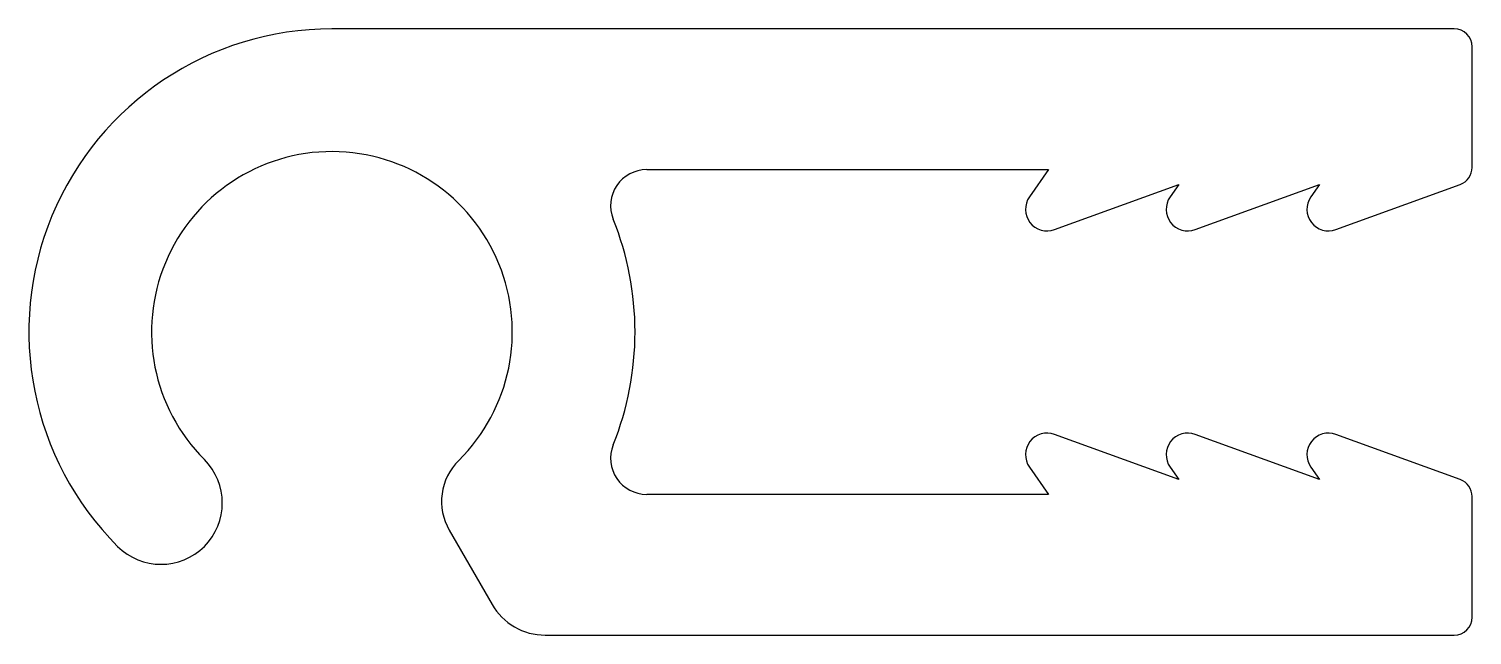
# Model space of a CAD drawing. Extents: x 724.7 to 744.7, y 362.5 to 370.9.
import ezdxf

# ---------------------------------------------------------------- set-up
doc = ezdxf.new("R2010")
doc.units = 0
doc.layers.get('0').update_dxf_attribs({"linetype": 'CONTINUOUS'})

msp = doc.modelspace()

# ---------------------------------------------------------------- linework, layer by layer
at = {"color": 7, "linetype": 'CONTINUOUS'}
for p, q in [((744.464, 370.852), (728.914, 370.852)), ((744.714, 368.932), (744.714, 370.602)), ((733.276, 368.902), (738.843, 368.902)), ((738.843, 368.902), (738.579, 368.524)), ((738.927, 368.07), (740.65, 368.697)), ((740.65, 368.697), (740.529, 368.524)), ((740.877, 368.07), (742.6, 368.697)), ((742.6, 368.697), (742.479, 368.524)), ((742.827, 368.07), (744.55, 368.697)), ((740.65, 364.607), (738.927, 365.234)), ((742.6, 364.607), (740.877, 365.234)), ((744.55, 364.607), (742.827, 365.234)), ((738.579, 364.78), (738.843, 364.402)), ((740.529, 364.78), (740.65, 364.607)), ((742.479, 364.78), (742.6, 364.607)), ((738.843, 364.402), (733.276, 364.402)), ((744.714, 362.702), (744.714, 364.372)), ((730.54, 363.904), (731.133, 362.877)), ((731.869, 362.452), (744.464, 362.452))]:
    msp.add_line(p, q, dxfattribs=at)
for centre, radius, start, end in [((728.914, 366.652), 4.2, 90, 225), ((744.464, 370.602), 0.25, 0, 90), ((728.914, 366.652), 2.5, 314.6415, 225), ((733.276, 368.402), 0.5, 90, 201.86), ((744.464, 368.932), 0.25, 290, 0), ((738.825, 368.352), 0.3, 145, 290), ((740.774, 368.352), 0.3, 145, 290), ((742.724, 368.352), 0.3, 145, 290), ((728.914, 366.652), 4.2, 338.14, 21.86), ((738.825, 364.952), 0.3, 70, 215), ((740.774, 364.952), 0.3, 70, 215), ((742.724, 364.952), 0.3, 70, 215), ((733.276, 364.902), 0.5, 158.14, 270), ((726.545, 364.283), 0.85, 225, 45), ((731.233, 364.304), 0.8, 134.6415, 210), ((744.464, 364.372), 0.25, 0, 70), ((731.869, 363.302), 0.85, 210, 270), ((744.464, 362.702), 0.25, 270, 0)]:
    msp.add_arc(centre, radius, start, end, dxfattribs=at)

doc.saveas('drawing.dxf')
